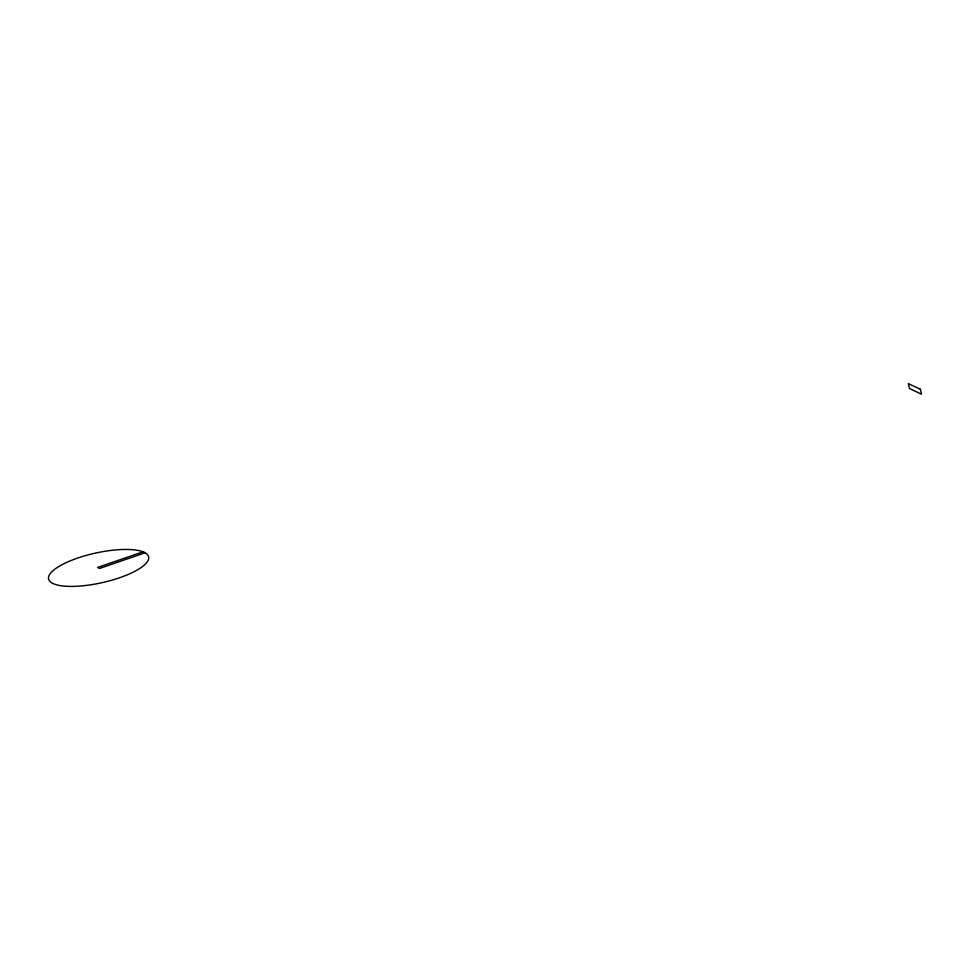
<?xml version="1.0" encoding="UTF-8"?>
<svg xmlns="http://www.w3.org/2000/svg" width="970" height="970" viewBox="0 0 970 970"><rect width="100%" height="100%" fill="white"/><g stroke="black" fill="none" stroke-linecap="round" stroke-linejoin="round"><path stroke-width="1.45" d="M142.966 551.845L97.558 567.438L99.643 568.42L145.063 552.827M144.166 552.294L141.038 551.13A51.24 15.156 -12.5 0 0 56.478 568.008A51.24 15.156 -12.5 0 0 91.75 584.643A51.24 15.156 -12.5 0 0 146.506 553.712L144.166 552.294M920.409 389.285L908.369 383.599L909.448 388.509L921.5 394.196L920.409 389.285"/></g></svg>
